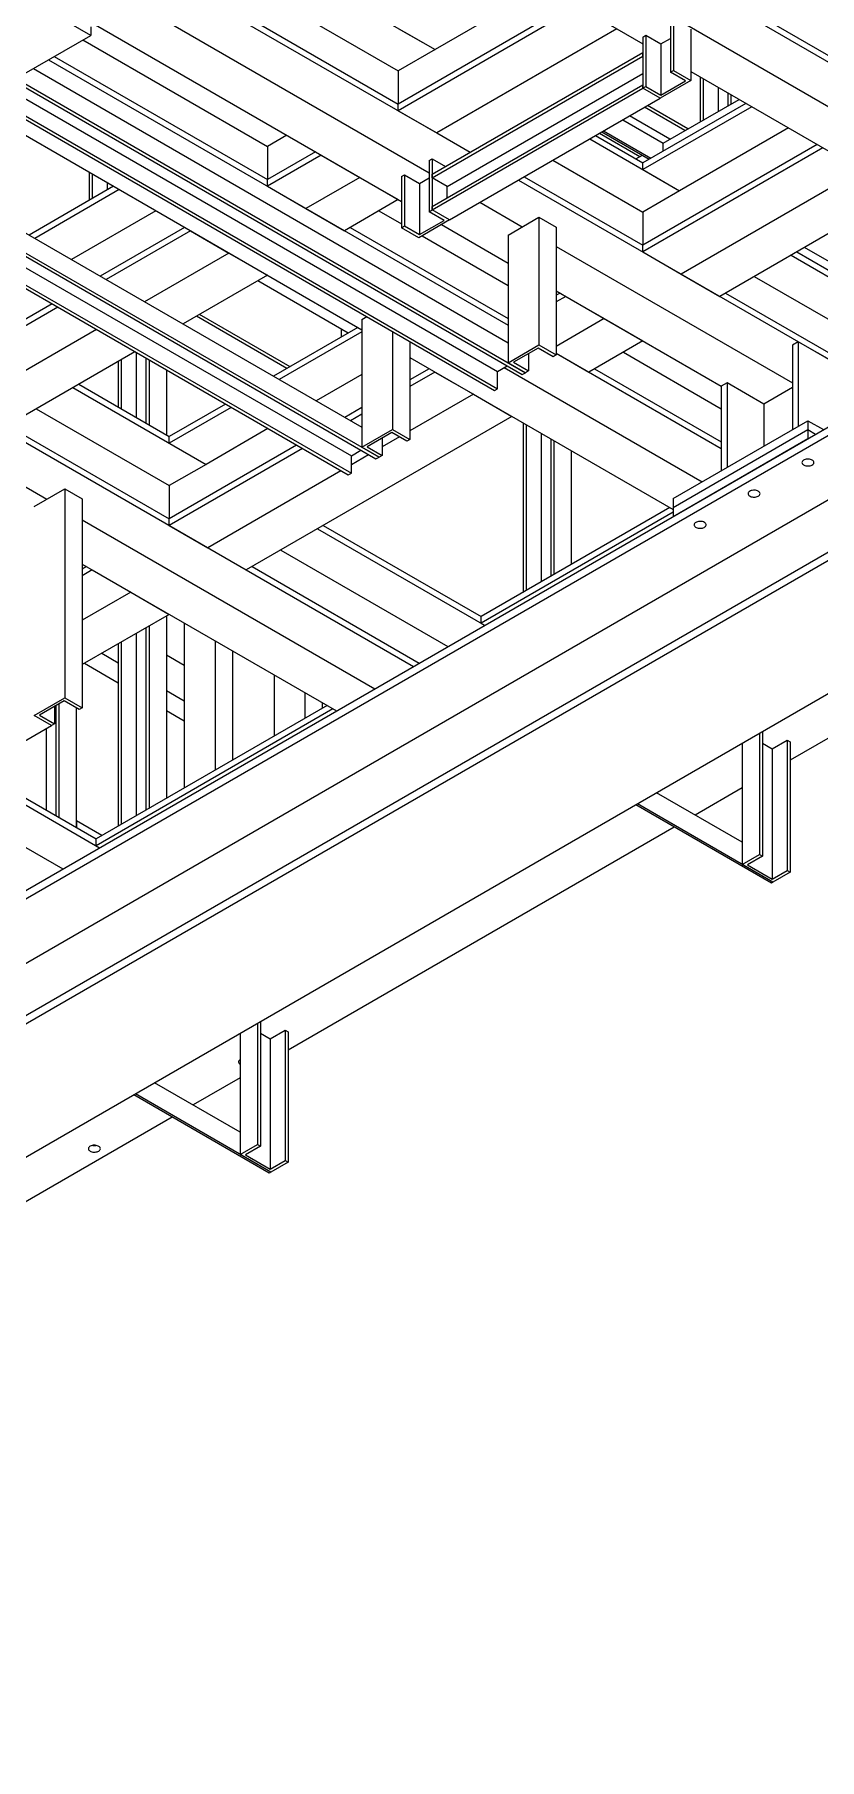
# Model space of a CAD drawing. Header units: millimetres. Extents: x 0 to 16187, y -20471 to 6290.
# Drawn here: x 7841.3 to 7913.4, y 2769.7 to 2928 of the extents above; entities that cross this region are included whole.
import ezdxf

# ---------------------------------------------------------------- set-up
doc = ezdxf.new("R2010")
doc.units = ezdxf.units.MM

msp = doc.modelspace()

# ---------------------------------------------------------------- linework, layer by layer
at = {"color": 7, "linetype": 'Continuous', "lineweight": 25}
for p, q in [((7880.00929, 2945.20214), (7923.35467, 2920.17938)), ((7880.5397, 2945.50834), (7920.73757, 2922.3026)), ((7876.47375, 2943.16112), (7915.5757, 2920.58805)), ((7875.34132, 2939.73282), (7897.12021, 2927.16013)), ((7859.46784, 2937.34544), (7878.046, 2926.62049)), ((7856.0914, 2935.39626), (7874.66957, 2924.67131)), ((7846.42065, 2927.93187), (7835.81405, 2934.05493)), ((7852.67901, 2933.71154), (7881.28122, 2917.19984)), ((7853.45645, 2933.87514), (7874.66957, 2921.62907)), ((7841.31181, 2932.10961), (7874.95241, 2912.6893)), ((7888.0505, 2932.39596), (7878.046, 2926.62049)), ((7850.41581, 2930.93602), (7877.49799, 2915.3018)), ((7890.68545, 2930.87484), (7874.66957, 2921.62907)), ((7891.21587, 2930.56864), (7874.66957, 2921.01666)), ((7899.66579, 2929.24197), (7899.66579, 2924.54686)), ((7899.94864, 2929.40525), (7899.94864, 2924.71014)), ((7658.50702, 2819.45164), (7846.42065, 2927.93187)), ((7845.70026, 2927.516), (7862.64875, 2917.73185)), ((7846.42065, 2928.70759), (7846.42065, 2927.93187)), ((7874.66957, 2928.56966), (7878.046, 2926.62049)), ((7894.7514, 2928.52762), (7878.2051, 2918.97564)), ((7894.7514, 2928.52762), (7897.12021, 2927.16013)), ((7897.12021, 2927.77244), (7897.40305, 2927.93572)), ((7897.12021, 2927.77244), (7897.12021, 2923.07733)), ((7897.40305, 2927.93572), (7897.40305, 2923.24061)), ((7897.40305, 2927.93572), (7898.78191, 2927.13972)), ((7898.78191, 2927.13972), (7899.66579, 2927.64998)), ((7901.53963, 2928.4868), (7901.53963, 2923.79169)), ((7843.06531, 2925.99488), (7862.64875, 2914.6896)), ((7878.046, 2926.62049), (7874.66957, 2924.67131)), ((7877.78084, 2915.17911), (7897.12021, 2926.34349)), ((7877.78084, 2914.85249), (7897.12021, 2926.01688)), ((7897.12021, 2926.01688), (7897.12021, 2926.34349)), ((7898.78191, 2927.13972), (7898.78191, 2922.44461)), ((7841.15465, 2924.89187), (7884.74584, 2899.72721)), ((7842.5349, 2925.68867), (7884.74584, 2901.32082)), ((7874.66957, 2924.67131), (7874.66957, 2921.62907)), ((7879.1597, 2914.0565), (7897.12021, 2924.42488)), ((7899.66579, 2924.54686), (7899.94864, 2924.71014)), ((7901.04465, 2923.75087), (7899.66579, 2924.54686)), ((7899.94864, 2924.71014), (7901.53963, 2923.79169)), ((7901.53963, 2924.60886), (7915.5757, 2916.50601)), ((7838.3969, 2923.29986), (7883.79125, 2897.09426)), ((7839.28056, 2923.80998), (7886.05399, 2896.80826)), ((7839.5634, 2923.97326), (7886.33683, 2896.97154)), ((7877.78084, 2912.23956), (7897.12021, 2923.40394)), ((7877.78084, 2911.91295), (7897.12021, 2923.07733)), ((7897.12021, 2923.07733), (7897.12021, 2923.40394)), ((7897.12021, 2923.07733), (7897.40305, 2923.24061)), ((7898.7112, 2922.15887), (7897.12021, 2923.07733)), ((7897.40305, 2923.24061), (7898.78191, 2922.44461)), ((7901.53963, 2923.79169), (7898.7112, 2922.15887)), ((7898.78191, 2922.44461), (7901.04465, 2923.75087)), ((7902.38815, 2924.11901), (7902.38815, 2919.99817)), ((7902.671, 2923.95573), (7902.671, 2920.16146)), ((7904.04985, 2923.15973), (7904.04985, 2920.95745)), ((7904.93374, 2922.64948), (7904.93374, 2921.46771)), ((7835.46383, 2921.60663), (7871.31081, 2900.91261)), ((7836.73497, 2922.34045), (7883.5084, 2895.33872)), ((7837.01782, 2922.50373), (7883.79125, 2895.502)), ((7874.66957, 2921.01666), (7874.66957, 2921.62907)), ((7874.66957, 2921.01666), (7878.2051, 2918.97564)), ((7879.37183, 2910.99449), (7898.7112, 2922.15887)), ((7906.59429, 2921.69086), (7897.12021, 2916.22159)), ((7907.12471, 2921.38466), (7897.12021, 2915.60918)), ((7900.98022, 2919.18539), (7897.27032, 2921.32707)), ((7901.2631, 2919.3487), (7897.55321, 2921.49038)), ((7898.99404, 2918.0388), (7905.95729, 2922.05859)), ((7905.21658, 2922.4862), (7905.21658, 2921.63099)), ((7895.28414, 2920.18047), (7898.99404, 2918.0388)), ((7899.60136, 2918.38939), (7895.89146, 2920.53107)), ((7910.50114, 2919.43548), (7900.49664, 2913.66001)), ((7864.43313, 2918.76195), (7862.64875, 2917.73185)), ((7878.2051, 2918.97564), (7881.28122, 2917.19984)), ((7892.2429, 2918.4248), (7900.49664, 2913.66001)), ((7892.77331, 2918.731), (7897.12021, 2916.22159)), ((7896.84323, 2916.79716), (7893.13333, 2918.93883)), ((7893.37467, 2919.07816), (7897.72156, 2916.56875)), ((7893.51609, 2919.1598), (7897.86299, 2916.65039)), ((7913.13609, 2917.91436), (7897.12021, 2908.66859)), ((7898.99404, 2917.30333), (7898.99404, 2918.0388)), ((7827.71962, 2917.136), (7871.31081, 2891.97134)), ((7862.64875, 2917.73185), (7862.64875, 2914.6896)), ((7867.06808, 2917.24082), (7862.64875, 2914.6896)), ((7867.5985, 2916.93462), (7862.64875, 2914.07719)), ((7867.5985, 2916.93462), (7871.13403, 2914.8936)), ((7877.49799, 2916.44478), (7877.78084, 2916.60806)), ((7877.49799, 2916.44478), (7877.49799, 2911.74967)), ((7877.78084, 2916.60806), (7877.78084, 2911.91295)), ((7877.78084, 2916.60806), (7879.01848, 2915.89358)), ((7888.86646, 2916.47562), (7897.12021, 2911.71084)), ((7896.48321, 2916.58932), (7897.08457, 2916.93648)), ((7913.66651, 2917.60816), (7897.12021, 2908.05618)), ((7823.58279, 2914.74785), (7870.35622, 2887.74613)), ((7824.96187, 2915.54398), (7870.35622, 2889.33838)), ((7825.84553, 2916.05411), (7872.61896, 2889.05238)), ((7826.12837, 2916.21739), (7872.9018, 2889.21566)), ((7846.27923, 2915.36303), (7846.27923, 2912.79268)), ((7846.56207, 2915.19975), (7846.56207, 2912.95596)), ((7862.64875, 2914.07719), (7862.64875, 2914.6896)), ((7871.13403, 2914.8936), (7866.18429, 2912.03617)), ((7871.13403, 2914.8936), (7874.66957, 2912.85258)), ((7874.95241, 2914.97524), (7875.23525, 2915.13852)), ((7874.95241, 2914.97524), (7874.95241, 2910.28013)), ((7875.23525, 2915.13852), (7875.23525, 2910.44341)), ((7875.23525, 2915.13852), (7876.61411, 2914.34252)), ((7876.61411, 2914.34252), (7877.49799, 2914.85278)), ((7877.78084, 2914.85249), (7877.78084, 2915.17911)), ((7879.1597, 2914.0565), (7877.78084, 2914.85249)), ((7886.23151, 2914.9545), (7897.12021, 2908.66859)), ((7897.12021, 2915.60918), (7897.12021, 2916.22159)), ((7897.12021, 2915.60918), (7900.49664, 2913.66001)), ((7823.29994, 2914.58457), (7870.07337, 2887.58284)), ((7848.50547, 2914.07786), (7840.76126, 2909.60722)), ((7849.03588, 2913.77165), (7841.29167, 2909.30102)), ((7847.94093, 2914.40376), (7847.94093, 2913.75196)), ((7862.64875, 2914.07719), (7866.18429, 2912.03617)), ((7876.61411, 2914.34252), (7876.61411, 2909.64742)), ((7879.1597, 2913.03556), (7879.1597, 2914.0565)), ((7885.70109, 2914.6483), (7919.5371, 2895.11518)), ((7900.49664, 2913.66001), (7897.12021, 2911.71084)), ((7915.5757, 2914.62827), (7900.65574, 2906.01516)), ((7920.73757, 2913.52612), (7904.19128, 2903.97414)), ((7852.41232, 2911.82248), (7844.66811, 2907.35184)), ((7866.18429, 2912.03617), (7869.71982, 2909.99515)), ((7874.66957, 2912.85258), (7869.71982, 2909.99515)), ((7872.88519, 2911.82248), (7874.95241, 2910.6291)), ((7877.49799, 2911.74967), (7877.78084, 2911.91295)), ((7878.87685, 2910.95367), (7877.49799, 2911.74967)), ((7877.78084, 2911.91295), (7877.78084, 2912.23956)), ((7879.37183, 2910.99449), (7877.78084, 2911.91295)), ((7882.16556, 2912.60728), (7886.05399, 2910.36254)), ((7897.12021, 2911.71084), (7897.12021, 2908.66859)), ((7855.04727, 2910.30135), (7847.30306, 2905.83072)), ((7855.57768, 2909.99515), (7847.83347, 2905.52451)), ((7855.57768, 2909.99515), (7859.11322, 2907.95413)), ((7870.25024, 2910.30135), (7884.74584, 2901.93322)), ((7874.95241, 2910.28013), (7875.23525, 2910.44341)), ((7876.5434, 2909.36167), (7874.95241, 2910.28013)), ((7875.23525, 2910.44341), (7876.61411, 2909.64742)), ((7879.37183, 2910.99449), (7876.5434, 2909.36167)), ((7876.61411, 2909.64742), (7878.87685, 2910.95367)), ((7878.63003, 2910.56626), (7884.74584, 2907.03567)), ((7884.74584, 2909.60736), (7887.57427, 2911.24017)), ((7887.57427, 2911.24017), (7887.57427, 2899.52281)), ((7887.57427, 2911.24017), (7889.16526, 2910.32171)), ((7889.16526, 2910.32171), (7889.16526, 2898.60435)), ((7876.84565, 2909.53615), (7884.74584, 2904.97547)), ((7884.74584, 2909.60736), (7884.74584, 2897.89)), ((7889.16526, 2908.56644), (7910.87343, 2896.03457)), ((7897.12021, 2908.05618), (7897.12021, 2908.66859)), ((7921.12648, 2903.18395), (7911.97448, 2908.46729)), ((7811.06865, 2907.52359), (7876.05004, 2870.01064)), ((7859.11322, 2907.95413), (7851.36901, 2903.48349)), ((7859.11322, 2907.95413), (7862.64875, 2905.91311)), ((7897.12021, 2908.05618), (7900.65574, 2906.01516)), ((7910.73308, 2907.75064), (7929.13447, 2897.12775)), ((7911.26349, 2908.05685), (7925.75803, 2899.68933)), ((7807.53311, 2905.48257), (7842.39014, 2885.36004)), ((7862.64875, 2905.91311), (7854.90454, 2901.44247)), ((7870.07352, 2900.60787), (7861.76616, 2905.4036)), ((7900.65574, 2906.01516), (7904.19128, 2903.97414)), ((7907.35664, 2905.80147), (7925.75803, 2895.17857)), ((7889.16526, 2904.4844), (7904.3327, 2895.72842)), ((7889.51872, 2904.28034), (7889.16526, 2904.07629)), ((7890.04914, 2903.97414), (7889.16526, 2903.46389)), ((7890.04914, 2903.97414), (7893.58467, 2901.93312)), ((7904.72169, 2904.28034), (7920.06752, 2895.42139)), ((7842.88338, 2903.27929), (7831.1825, 2896.52452)), ((7843.4138, 2902.97309), (7831.1825, 2895.91211)), ((7864.44108, 2897.35633), (7856.13372, 2902.15206)), ((7864.72396, 2897.51964), (7856.41661, 2902.31537)), ((7871.31081, 2901.85148), (7871.76878, 2902.11586)), ((7846.94933, 2900.93207), (7834.71803, 2893.87109)), ((7870.95611, 2901.11738), (7863.2119, 2896.64674)), ((7871.31081, 2900.70974), (7863.74231, 2896.34054)), ((7869.43698, 2900.97533), (7869.43698, 2900.2404)), ((7871.31081, 2901.85148), (7871.31081, 2890.13412)), ((7874.13924, 2900.74743), (7874.13924, 2891.76694)), ((7893.58467, 2901.93312), (7889.16526, 2899.38185)), ((7893.58467, 2901.93312), (7897.12021, 2899.8921)), ((7850.48487, 2898.89105), (7838.25357, 2891.83007)), ((7875.73023, 2899.82897), (7875.73023, 2890.84848)), ((7884.74584, 2897.89), (7887.57427, 2899.52281)), ((7887.50356, 2899.23707), (7885.24081, 2897.93082)), ((7888.88241, 2898.44107), (7887.50356, 2899.23707)), ((7887.57427, 2899.52281), (7889.16526, 2898.60435)), ((7897.12021, 2899.8921), (7892.17046, 2897.03467)), ((7895.33583, 2898.862), (7904.3327, 2893.66822)), ((7911.40377, 2899.81046), (7910.87343, 2899.50431)), ((7910.87343, 2899.50431), (7910.87343, 2891.74684)), ((7911.40377, 2899.81046), (7911.40377, 2892.05299)), ((7914.9393, 2897.76944), (7911.40377, 2899.81046)), ((7848.94856, 2898.00416), (7848.94856, 2893.82139)), ((7849.2314, 2898.16744), (7849.2314, 2893.65811)), ((7850.61026, 2898.81866), (7850.61026, 2892.86211)), ((7851.49414, 2898.30841), (7851.49414, 2892.35186)), ((7851.77699, 2898.14512), (7851.77699, 2892.18858)), ((7875.73023, 2898.36134), (7899.91328, 2884.40076)), ((7877.49791, 2897.34088), (7875.73023, 2896.32042)), ((7883.79125, 2897.09426), (7884.6749, 2897.60438)), ((7884.39371, 2897.44205), (7902.56631, 2886.95124)), ((7886.33683, 2896.97154), (7884.74584, 2897.89)), ((7885.24081, 2897.93082), (7886.61967, 2897.13482)), ((7886.61967, 2898.72682), (7886.61967, 2897.13482)), ((7889.16526, 2898.60435), (7888.88241, 2898.44107)), ((7889.16526, 2898.76954), (7892.17046, 2897.03467)), ((7889.16526, 2898.76954), (7904.3327, 2890.01356)), ((7892.70088, 2897.34088), (7904.3327, 2890.62597)), ((7734.09674, 2788.06274), (7922.01037, 2896.54297)), ((7734.09674, 2787.28703), (7922.01037, 2895.76726)), ((7845.32579, 2895.91278), (7853.63314, 2891.11704)), ((7853.36798, 2897.22667), (7853.36798, 2891.27012)), ((7871.31081, 2896.81139), (7867.11875, 2894.39136)), ((7878.02832, 2897.03467), (7875.73023, 2895.70801)), ((7878.02832, 2897.03467), (7881.56386, 2894.99365)), ((7883.79125, 2895.502), (7883.79125, 2897.09426)), ((7886.05399, 2896.80826), (7886.33683, 2896.97154)), ((7886.61967, 2897.13482), (7886.33683, 2896.97154)), ((7904.86303, 2896.03457), (7904.3327, 2895.72842)), ((7904.3327, 2895.72842), (7904.3327, 2887.97095)), ((7904.86303, 2896.03457), (7904.86303, 2888.2771)), ((7908.23946, 2894.0854), (7904.86303, 2896.03457)), ((7844.79537, 2895.60657), (7857.00958, 2888.55546)), ((7858.79222, 2894.09531), (7853.63314, 2891.11704)), ((7881.56386, 2894.99365), (7875.73023, 2891.62597)), ((7881.56386, 2894.99365), (7885.09939, 2892.95263)), ((7883.5084, 2895.33872), (7883.79125, 2895.502)), ((7910.87343, 2895.60596), (7908.23946, 2894.0854)), ((7908.23946, 2894.0854), (7908.23946, 2890.22628)), ((7739.20559, 2784.33775), (7927.11921, 2892.81798)), ((7841.41893, 2893.6574), (7853.63314, 2886.60629)), ((7859.32264, 2893.78911), (7853.63314, 2890.50464)), ((7885.09939, 2892.95263), (7860.70421, 2878.86959)), ((7871.31081, 2893.76914), (7869.7537, 2892.87024)), ((7871.31081, 2893.15673), (7870.28411, 2892.56404)), ((7899.91328, 2885.41968), (7912.28765, 2892.56325)), ((7912.28765, 2892.56325), (7912.28765, 2891.74671)), ((7912.28765, 2892.56325), (7913.70209, 2891.74671)), ((7838.78398, 2892.13627), (7853.63314, 2883.56404)), ((7853.63314, 2890.50464), (7853.63314, 2891.11704)), ((7862.69907, 2891.83994), (7857.00958, 2888.55546)), ((7871.31081, 2890.13412), (7874.13924, 2891.76694)), ((7874.06853, 2891.48119), (7871.80579, 2890.17494)), ((7874.77398, 2891.07394), (7873.18464, 2890.15643)), ((7873.18464, 2890.97094), (7873.18464, 2889.37894)), ((7875.44739, 2890.6852), (7874.06853, 2891.48119)), ((7874.13924, 2891.76694), (7875.73023, 2890.84848)), ((7886.1247, 2892.36074), (7886.1247, 2876.80949)), ((7886.40754, 2892.19745), (7886.40754, 2876.97277)), ((7887.7864, 2891.40146), (7887.7864, 2877.76877)), ((7899.91328, 2884.60313), (7912.28765, 2891.74671)), ((7899.91328, 2883.78659), (7912.28765, 2890.93016)), ((7912.28765, 2891.74671), (7912.99487, 2891.33843)), ((7912.28765, 2891.74671), (7912.28765, 2890.93016)), ((7853.63314, 2890.50464), (7857.00958, 2888.55546)), ((7865.33402, 2890.31881), (7853.63314, 2883.56404)), ((7865.86444, 2890.01261), (7853.63314, 2882.95163)), ((7870.35622, 2889.33838), (7871.23988, 2889.84851)), ((7871.94556, 2889.44113), (7870.35622, 2888.52362)), ((7870.35622, 2887.74613), (7870.35622, 2889.33838)), ((7872.9018, 2889.21566), (7871.31081, 2890.13412)), ((7871.80579, 2890.17494), (7873.18464, 2889.37894)), ((7873.18464, 2889.37894), (7872.9018, 2889.21566)), ((7875.73023, 2890.84848), (7875.44739, 2890.6852)), ((7888.67028, 2890.8912), (7888.67028, 2878.27902)), ((7888.95312, 2890.72792), (7888.95312, 2878.44231)), ((7890.54411, 2889.80946), (7890.54411, 2879.36076)), ((7857.00958, 2888.55546), (7853.63314, 2886.60629)), ((7869.39997, 2887.97159), (7857.16867, 2880.91061)), ((7870.07337, 2887.58284), (7870.35622, 2887.74613)), ((7872.61896, 2889.05238), (7872.9018, 2889.21566)), ((7841.22342, 2884.6865), (7844.05184, 2886.31932)), ((7844.05184, 2886.31932), (7844.05184, 2867.13061)), ((7844.05184, 2886.31932), (7845.64283, 2885.40086)), ((7853.63314, 2886.60629), (7853.63314, 2883.56404)), ((7734.09674, 2776.59034), (7922.01037, 2885.07057)), ((7845.64283, 2885.40086), (7845.64283, 2866.21215)), ((7899.59393, 2884.58511), (7882.27097, 2874.58478)), ((7899.91328, 2885.41968), (7899.91328, 2884.60313)), ((7899.91328, 2884.60313), (7899.91328, 2883.78659)), ((7734.09674, 2775.81463), (7922.01037, 2884.29486)), ((7845.64283, 2883.4823), (7872.5145, 2867.96962)), ((7853.63314, 2882.95163), (7853.63314, 2883.56404)), ((7899.91328, 2884.15706), (7882.27097, 2873.97237)), ((7853.63314, 2882.95163), (7857.16867, 2880.91061)), ((7867.24601, 2882.64609), (7882.59184, 2873.78714)), ((7867.77643, 2882.9523), (7882.27097, 2874.58478)), ((7946.82829, 2882.29762), (7910.6613, 2861.41887)), ((7857.16867, 2880.91061), (7860.70421, 2878.86959)), ((7863.86957, 2880.69692), (7879.2154, 2871.83796)), ((7845.64283, 2879.40026), (7868.97897, 2865.92859)), ((7846.03166, 2879.1758), (7845.64283, 2878.95133)), ((7846.56207, 2878.86959), (7845.64283, 2878.33893)), ((7846.56207, 2878.86959), (7850.09761, 2876.82857)), ((7861.23463, 2879.1758), (7876.58045, 2870.31684)), ((7744.70334, 2769.69157), (7932.61697, 2878.1718)), ((7850.09761, 2876.82857), (7845.64283, 2874.25689)), ((7850.09761, 2876.82857), (7853.63314, 2874.78755)), ((7853.63314, 2874.78755), (7845.64283, 2870.17485)), ((7851.49414, 2873.55273), (7851.49414, 2856.8177)), ((7851.77699, 2873.71602), (7851.77699, 2856.98098)), ((7853.36798, 2874.63448), (7853.36798, 2857.89944)), ((7855.012, 2873.99155), (7855.012, 2858.84851)), ((7882.27097, 2873.97237), (7882.27097, 2874.58478)), ((7882.27097, 2873.97237), (7882.59184, 2873.78714)), ((7848.94856, 2872.0832), (7848.94856, 2855.34816)), ((7849.2314, 2872.24648), (7849.2314, 2855.51144)), ((7850.61026, 2873.04248), (7850.61026, 2856.30744)), ((7857.84043, 2872.35874), (7857.84043, 2860.48133)), ((7847.45099, 2871.21867), (7848.94856, 2870.35414)), ((7853.36798, 2871.06903), (7855.012, 2870.11995)), ((7859.43142, 2871.44028), (7859.43142, 2861.39979)), ((7845.85999, 2870.30021), (7848.94856, 2868.51722)), ((7863.26747, 2869.22577), (7863.26747, 2863.61429)), ((7853.36798, 2867.80286), (7855.012, 2866.85379)), ((7866.0959, 2867.59296), (7866.0959, 2865.24711)), ((7841.22342, 2865.49779), (7844.05184, 2867.13061)), ((7843.98113, 2866.84486), (7841.71839, 2865.53861)), ((7843.09725, 2866.33461), (7843.09725, 2864.74261)), ((7843.23867, 2856.29724), (7843.23867, 2866.41625)), ((7843.52151, 2856.13395), (7843.52151, 2866.57953)), ((7845.35999, 2866.04887), (7843.98113, 2866.84486)), ((7844.05184, 2867.13061), (7845.64283, 2866.21215)), ((7845.1125, 2855.21549), (7845.1125, 2866.19174)), ((7845.64283, 2866.21215), (7845.35999, 2866.04887)), ((7868.12768, 2866.42003), (7846.91563, 2854.17457)), ((7868.6581, 2866.11383), (7846.91563, 2853.56217)), ((7853.36798, 2865.96594), (7855.012, 2865.01687)), ((7867.68689, 2866.6745), (7867.68689, 2866.16557)), ((7811.70171, 2846.61835), (7842.81441, 2864.57933)), ((7842.81441, 2864.57933), (7841.22342, 2865.49779)), ((7841.71839, 2865.53861), (7843.09725, 2864.74261)), ((7842.35479, 2856.80749), (7842.35479, 2864.314)), ((7843.09725, 2864.74261), (7842.81441, 2864.57933)), ((7908.11572, 2864.02753), (7908.11572, 2852.59972)), ((7906.24189, 2862.94579), (7906.24189, 2851.84454)), ((7907.83288, 2863.86424), (7907.83288, 2852.763)), ((7908.11572, 2862.97004), (7908.9996, 2862.45979)), ((7908.9996, 2862.45979), (7910.37846, 2863.25579)), ((7908.9996, 2862.45979), (7908.9996, 2850.49747)), ((7910.37846, 2863.25579), (7910.37846, 2851.29346)), ((7910.37846, 2863.25579), (7910.6613, 2863.09251)), ((7910.6613, 2863.09251), (7910.6613, 2851.13018)), ((7835.32284, 2860.25454), (7847.2365, 2853.37693)), ((7835.85326, 2860.56074), (7846.91563, 2854.17457)), ((7831.9464, 2858.30537), (7843.86006, 2851.42776)), ((7906.24189, 2853.88589), (7898.39494, 2858.41584)), ((7906.24189, 2858.86759), (7901.92714, 2856.37674)), ((7908.92889, 2850.13008), (7896.48546, 2857.31352)), ((7909.07031, 2850.21172), (7896.62688, 2857.39516)), ((7847.44702, 2854.48134), (7845.1125, 2855.82903)), ((7845.1125, 2855.82903), (7845.1125, 2855.21549)), ((7900.01766, 2855.27443), (7864.55794, 2834.80396)), ((7846.91563, 2853.56217), (7846.91563, 2854.17457)), ((7846.91563, 2853.56217), (7847.2365, 2853.37693)), ((7906.24189, 2851.84454), (7907.83288, 2852.763)), ((7909.07031, 2850.21172), (7906.24189, 2851.84454)), ((7908.11572, 2852.59972), (7906.73686, 2851.80372)), ((7906.73686, 2851.80372), (7908.9996, 2850.49747)), ((7907.83288, 2852.763), (7908.11572, 2852.59972)), ((7909.07031, 2850.21172), (7908.92889, 2850.13008)), ((7908.9996, 2850.49747), (7910.37846, 2851.29346)), ((7910.6613, 2851.13018), (7909.07031, 2850.21172)), ((7910.37846, 2851.29346), (7910.6613, 2851.13018)), ((7861.72951, 2837.24934), (7861.72951, 2826.14809)), ((7862.01236, 2837.41262), (7862.01236, 2825.98481)), ((7860.13852, 2836.33088), (7860.13852, 2825.22964)), ((7862.01236, 2836.35514), (7862.89624, 2835.84488)), ((7862.89624, 2835.84488), (7864.2751, 2836.64088)), ((7862.89624, 2835.84488), (7862.89624, 2823.88256)), ((7864.2751, 2836.64088), (7864.2751, 2824.67856)), ((7864.2751, 2836.64088), (7864.55794, 2836.4776)), ((7864.55794, 2836.4776), (7864.55794, 2824.51528)), ((7862.96695, 2823.59682), (7850.52352, 2830.78026)), ((7860.13852, 2827.27099), (7852.29157, 2831.80093)), ((7860.13852, 2832.25269), (7855.82378, 2829.76184)), ((7862.82553, 2823.51518), (7850.3821, 2830.69862)), ((7853.9143, 2828.65952), (7836.27367, 2818.4758)), ((7860.13852, 2825.22964), (7861.72951, 2826.14809)), ((7861.72951, 2826.14809), (7862.01236, 2825.98481)), ((7862.96695, 2823.59682), (7860.13852, 2825.22964)), ((7862.01236, 2825.98481), (7860.6335, 2825.18881)), ((7860.6335, 2825.18881), (7862.89624, 2823.88256)), ((7862.89624, 2823.88256), (7864.2751, 2824.67856)), ((7864.55794, 2824.51528), (7862.96695, 2823.59682)), ((7864.2751, 2824.67856), (7864.55794, 2824.51528)), ((7862.96695, 2823.59682), (7862.82553, 2823.51518))]:
    msp.add_line(p, q, dxfattribs=at)
at = {"color": 7, "linetype": 'Continuous', "lineweight": 25, "flags": 128}
for points in [[(7912.67656, 2888.95025), (7912.60086, 2888.98673), (7912.51511, 2889.01482), (7912.42204, 2889.03362), (7912.32465, 2889.04253), (7912.22607, 2889.04125), (7912.12947, 2889.02983), (7912.03795, 2889.00864), (7911.95446, 2888.97835), (7911.88168, 2888.93995), (7911.82195, 2888.89466), (7911.77719, 2888.84394), (7911.74883, 2888.78943), (7911.73779, 2888.73286), (7911.74442, 2888.67607), (7911.76851, 2888.62087), (7911.80929, 2888.56904), (7911.86544, 2888.52225), (7911.93517, 2888.482), (7912.01622, 2888.44959), (7912.106, 2888.42605), (7912.20161, 2888.41214), (7912.29999, 2888.40831), (7912.39797, 2888.41468), (7912.49241, 2888.43105), (7912.58027, 2888.45689), (7912.65872, 2888.49138), (7912.72524, 2888.53339), (7912.7777, 2888.58159), (7912.81441, 2888.63442), (7912.83419, 2888.69019), (7912.8364, 2888.74709), (7912.82098, 2888.80332), (7912.78841, 2888.85704), (7912.73975, 2888.90655), (7912.67656, 2888.95025)], [(7907.72681, 2886.09282), (7907.65112, 2886.1293), (7907.56536, 2886.15739), (7907.47229, 2886.17619), (7907.3749, 2886.1851), (7907.27632, 2886.18382), (7907.17972, 2886.1724), (7907.08821, 2886.15121), (7907.00472, 2886.12093), (7906.93194, 2886.08252), (7906.8722, 2886.03723), (7906.82744, 2885.98651), (7906.79908, 2885.932), (7906.78804, 2885.87543), (7906.79467, 2885.81864), (7906.81877, 2885.76344), (7906.85954, 2885.71162), (7906.9157, 2885.66482), (7906.98542, 2885.62457), (7907.06647, 2885.59216), (7907.15625, 2885.56862), (7907.25186, 2885.55471), (7907.35024, 2885.55088), (7907.44823, 2885.55725), (7907.54266, 2885.57362), (7907.63052, 2885.59947), (7907.70897, 2885.63395), (7907.77549, 2885.67596), (7907.82795, 2885.72416), (7907.86466, 2885.77699), (7907.88444, 2885.83276), (7907.88666, 2885.88967), (7907.87123, 2885.94589), (7907.83866, 2885.99962), (7907.79, 2886.04912), (7907.72681, 2886.09282)], [(7902.77706, 2883.23539), (7902.70137, 2883.27187), (7902.61561, 2883.29996), (7902.52254, 2883.31876), (7902.42515, 2883.32767), (7902.32657, 2883.32639), (7902.22997, 2883.31497), (7902.13846, 2883.29378), (7902.05497, 2883.2635), (7901.98219, 2883.22509), (7901.92246, 2883.1798), (7901.87769, 2883.12909), (7901.84933, 2883.07457), (7901.83829, 2883.018), (7901.84492, 2882.96121), (7901.86902, 2882.90601), (7901.9098, 2882.85419), (7901.96595, 2882.8074), (7902.03567, 2882.76715), (7902.11672, 2882.73473), (7902.2065, 2882.71119), (7902.30211, 2882.69728), (7902.40049, 2882.69345), (7902.49848, 2882.69982), (7902.59292, 2882.7162), (7902.68077, 2882.74204), (7902.75922, 2882.77652), (7902.82575, 2882.81854), (7902.87821, 2882.86673), (7902.91492, 2882.91956), (7902.9347, 2882.97533), (7902.93691, 2883.03224), (7902.92148, 2883.08846), (7902.88892, 2883.14219), (7902.84025, 2883.1917), (7902.77706, 2883.23539)], [(7860.13852, 2833.92584), (7860.10752, 2833.90436), (7860.05506, 2833.85616), (7860.01835, 2833.80333), (7859.99857, 2833.74757), (7859.99636, 2833.69066), (7860.01178, 2833.63444), (7860.04435, 2833.58071), (7860.09301, 2833.5312), (7860.13852, 2833.4982)], [(7846.36762, 2825.52753), (7846.44331, 2825.49105), (7846.52907, 2825.46296), (7846.62214, 2825.44416), (7846.71953, 2825.43525), (7846.81811, 2825.43653), (7846.91471, 2825.44795), (7847.00622, 2825.46914), (7847.08971, 2825.49942), (7847.16249, 2825.53783), (7847.22223, 2825.58311), (7847.26699, 2825.63383), (7847.29535, 2825.68835), (7847.30639, 2825.74492), (7847.29976, 2825.80171), (7847.27566, 2825.85691), (7847.23489, 2825.90873), (7847.17873, 2825.95552), (7847.10901, 2825.99577), (7847.02796, 2826.02819), (7846.93818, 2826.05173), (7846.84257, 2826.06564), (7846.74419, 2826.06947), (7846.6462, 2826.06309), (7846.55177, 2826.04672), (7846.46391, 2826.02088), (7846.38546, 2825.9864), (7846.31893, 2825.94438), (7846.26647, 2825.89619), (7846.22976, 2825.84335), (7846.20999, 2825.78759), (7846.20777, 2825.73068), (7846.2232, 2825.67446), (7846.25576, 2825.62073), (7846.30443, 2825.57122), (7846.36762, 2825.52753)]]:
    msp.add_lwpolyline(points, dxfattribs=at)
at = {"color": 7, "linetype": 'Continuous', "lineweight": 25}
msp.add_arc((7846.75653, 2826.98424), 0.93736, 261.0727182, 278.9272818, dxfattribs=at)

doc.saveas('drawing.dxf')
